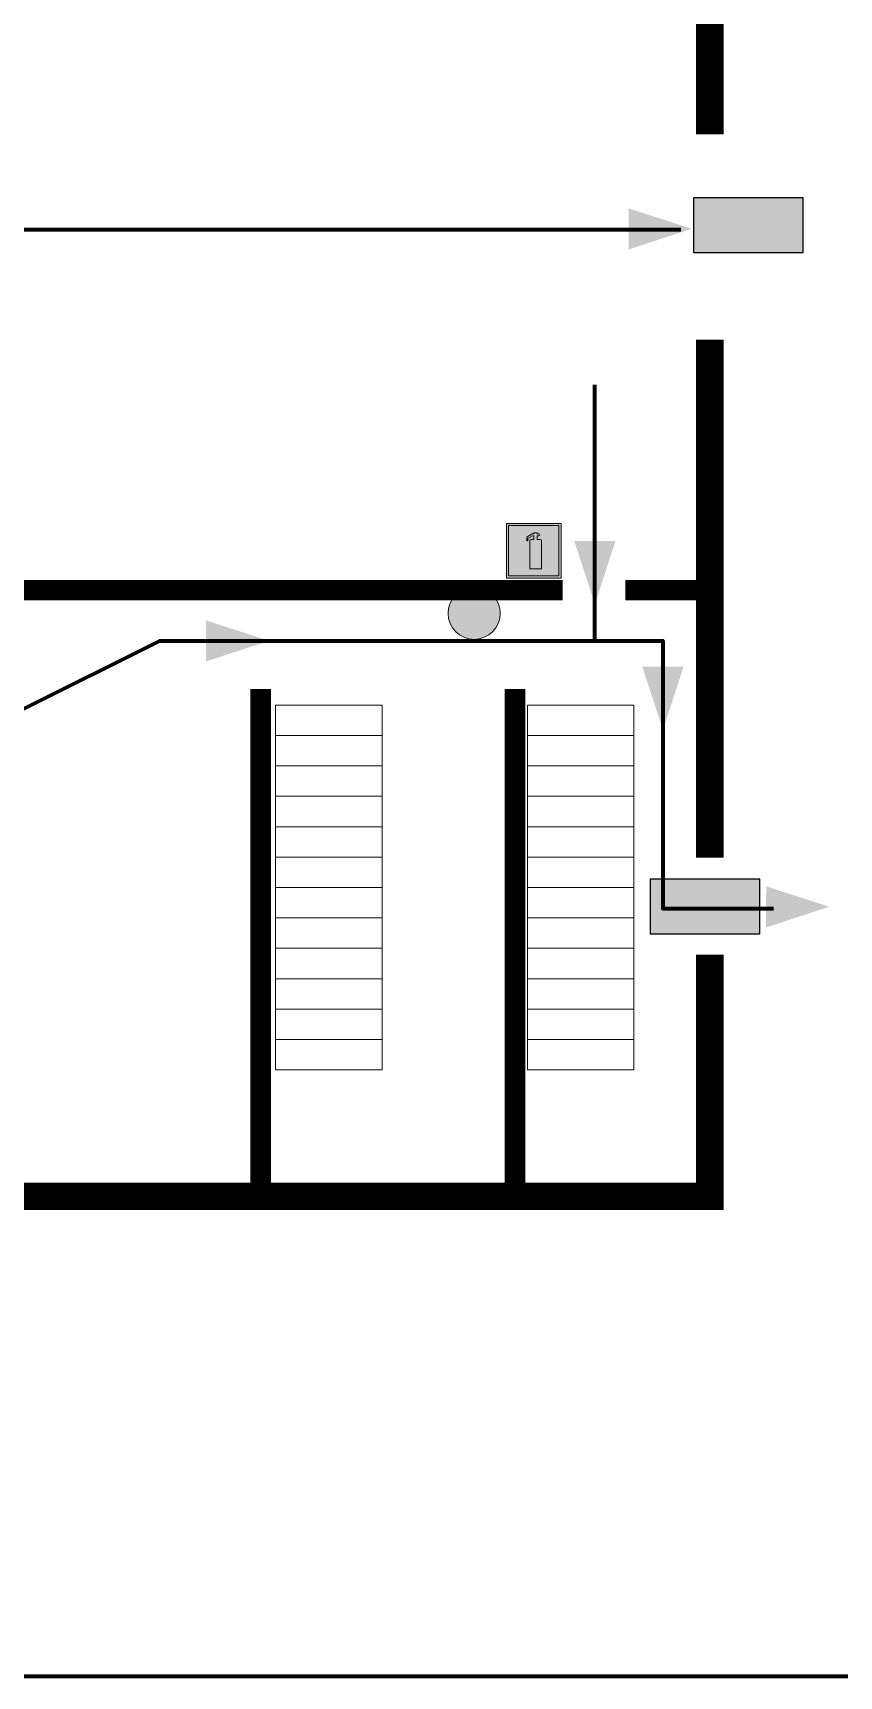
# Model space of a CAD drawing. Header units: millimetres. Extents: x 13114 to 67229, y 22859 to 38520.
# Drawn here: x 17579.2 to 17696.9, y 24278.3 to 24518.5 of the extents above; entities that cross this region are included whole.
import ezdxf

# ---------------------------------------------------------------- set-up
doc = ezdxf.new("R2010")
doc.units = ezdxf.units.MM
doc.layers.add('План_Штампы', color=7, linetype='Continuous')

# ---------------------------------------------------------------- blocks, each defined once
blk = doc.blocks.new('A$C7B4425F7')
at = {"true_color": 0xffffff}
blk.add_hatch(color=7, dxfattribs=at).paths.add_polyline_path([(0, 0), (-16, 0), (-16, -8), (0, -8)])
h = blk.add_hatch(color=126)
h.paths.add_polyline_path([(-0.2, -0.2), (-15.8, -0.2), (-15.8, -7.8), (-0.2, -7.8)])
h.paths.add_polyline_path([(-11.76, -2.03), (-11.76, -3.66), (-11.17, -3.66, -0.568275), (-11.17, -6.18), (-12.58, -6.18), (-12.58, -2.03)], flags=16)
h.paths.add_polyline_path([(-13.33, -4.12, -0.495768), (-13.59, -6.18), (-15.03, -6.18), (-15.03, -2.03), (-13.59, -2.03, -0.487973)], flags=16)
h.paths.add_polyline_path([(-10.25, -2.03), (-9.48, -2.03), (-9.48, -6.18), (-10.25, -6.18)], flags=16)
h.paths.add_polyline_path([(-13.84, -3.69), (-14.24, -3.69), (-14.24, -3.03), (-13.9, -3.03, -0.692621)], flags=0)
h.paths.add_polyline_path([(-9.15, -2.03), (-8.4, -2.03), (-8.04, -3.07), (-7.68, -2.03), (-6.93, -2.03), (-7.64, -4.1), (-6.93, -6.18), (-7.68, -6.18), (-8.04, -5.14), (-8.4, -6.18), (-9.15, -6.18), (-8.44, -4.1)], flags=16)
h.paths.add_polyline_path([(-11.76, -4.46), (-11.42, -4.46, -0.692621), (-11.36, -5.12), (-11.76, -5.12)], flags=0)
h.paths.add_polyline_path([(-13.9, -5.2), (-14.24, -5.2), (-14.24, -4.55), (-13.84, -4.55, -0.708038)], flags=0)
edge = h.paths.add_edge_path(flags=16)
edge.add_ellipse((-5.51, -4.08), major_axis=(0, 2.05), ratio=0.586184, start_angle=0, end_angle=360)
edge = h.paths.add_edge_path(flags=0)
edge.add_ellipse((-5.51, -4.08), major_axis=(0, 1.14), ratio=0.454828, start_angle=0, end_angle=360)
h.paths.add_polyline_path([(-4.13, -4.96, 0.377264), (-3.48, -4.52, 0.0555), (-3.16, -2.03), (-1.66, -2.03), (-1.66, -4.96), (-0.96, -4.96), (-0.96, -7.01), (-1.75, -7.01), (-1.75, -6.18), (-3.3, -6.18), (-3.3, -7.02), (-4.13, -7.02)], flags=16)
h.paths.add_polyline_path([(-2.73, -2.91), (-2.28, -2.91), (-2.28, -4.96), (-3.05, -4.96, 0.079136)], flags=0)
at = {"color": 126}
blk.add_lwpolyline([(-16, -8), (0, -8), (0, 0), (-16, 0)], close=True, dxfattribs=at)
blk = doc.blocks.new('A$C7B8C2D5B')
at = {"lineweight": 0}
h = blk.add_hatch(color=5, dxfattribs=at)
h.dxf.hatch_style = 1
h.paths.add_polyline_path([(1.4, -3.02, 1), (-2.11, -3.02, 1)])
at = {"color": 5, "lineweight": 0}
blk.add_circle((-0.36, -3.02), 1.75, dxfattribs=at)
blk = doc.blocks.new('A$C3AD82952')
at = {"true_color": 0xf5f5ff}
h = blk.add_hatch(color=7, dxfattribs=at)
h.dxf.hatch_style = 1
h.paths.add_polyline_path([(8.21, 8.73, 0.414214), (7.89, 9.05), (7.22, 9.05), (7.22, 9.92), (7.59, 9.92, 1), (7.57, 10.36), (7.22, 10.36), (7.22, 10.6), (6.43, 10.6), (6.43, 10.36), (6.01, 10.36), (4.74, 9.59), (4.74, 8.69), (4.98, 8.73), (4.98, 9.26), (6.12, 9.91), (6.43, 9.91), (6.43, 9.05), (5.76, 9.05, 0.414214), (5.44, 8.73), (5.44, 2.2), (8.21, 2.2)], flags=0)
h.paths.add_polyline_path([(12.8, 12.8), (0, 12.8), (0, 0), (12.8, 0)])
h.paths.add_polyline_path([(0.51, 12.29), (12.29, 12.29), (12.29, 0.51), (0.51, 0.51)], flags=16)
h.paths.add_polyline_path([(4.74, 9.59), (6.01, 10.36), (6.43, 10.36), (6.43, 10.6), (7.22, 10.6), (7.22, 10.36), (7.59, 10.36, -0.94586), (7.59, 9.92), (7.22, 9.92), (7.22, 9.05), (7.89, 9.05, -0.414214), (8.21, 8.73), (8.21, 2.2), (5.44, 2.2), (5.44, 8.73, -0.414214), (5.76, 9.05), (6.43, 9.05), (6.43, 9.91), (6.12, 9.91), (4.98, 9.26), (4.98, 8.73), (4.74, 8.69)], flags=0)
h = blk.add_hatch(color=242)
h.dxf.hatch_style = 1
h.paths.add_polyline_path([(12.29, 12.29), (0.51, 12.29), (0.51, 0.51), (12.29, 0.51)])
h.paths.add_polyline_path([(4.74, 8.69), (4.74, 9.59), (6.01, 10.36), (6.43, 10.36), (6.43, 10.6), (7.22, 10.6), (7.22, 10.36), (7.59, 10.36, -0.94586), (7.59, 9.92), (7.22, 9.92), (7.22, 9.05), (7.89, 9.05, -0.414214), (8.21, 8.73), (8.21, 2.2), (5.44, 2.2), (5.44, 8.73, -0.414214), (5.76, 9.05), (6.43, 9.05), (6.43, 9.91), (6.12, 9.91), (4.98, 9.26), (4.98, 8.73)], flags=16)
h = blk.add_hatch(color=7, dxfattribs=at)
h.dxf.hatch_style = 1
h.paths.add_polyline_path([(8.21, 8.73, 0.414214), (7.89, 9.05), (7.22, 9.05), (7.22, 9.92), (7.59, 9.92, 1), (7.57, 10.36), (7.22, 10.36), (7.22, 10.6), (6.43, 10.6), (6.43, 10.36), (6.01, 10.36), (4.74, 9.59), (4.74, 8.69), (4.98, 8.73), (4.98, 9.26), (6.12, 9.91), (6.43, 9.91), (6.43, 9.05), (5.76, 9.05, 0.414214), (5.44, 8.73), (5.44, 2.2), (8.21, 2.2)])
at = {"color": 242, "lineweight": 5}
for p, q in [((0, 0), (0, 12.8)), ((0, 12.8), (12.8, 12.8)), ((12.8, 0), (12.8, 12.8)), ((6.01, 10.36), (4.74, 9.59)), ((4.74, 9.59), (4.74, 8.69)), ((4.74, 8.69), (4.98, 8.73)), ((4.98, 9.26), (6.12, 9.91)), ((4.98, 8.73), (4.98, 9.26)), ((5.44, 2.2), (5.44, 8.73)), ((5.76, 9.05), (6.43, 9.05)), ((6.01, 10.36), (6.43, 10.36)), ((6.12, 9.91), (6.43, 9.91)), ((7.22, 10.6), (6.43, 10.6)), ((6.43, 10.6), (6.43, 10.36)), ((6.43, 9.91), (6.43, 9.05)), ((7.22, 10.36), (7.22, 10.6)), ((7.59, 10.36), (7.22, 10.36)), ((7.22, 9.05), (7.22, 9.92)), ((7.59, 9.92), (7.22, 9.92)), ((7.89, 9.05), (7.22, 9.05)), ((8.21, 2.2), (8.21, 8.73)), ((0, 0), (12.8, 0)), ((5.44, 2.2), (8.21, 2.2))]:
    blk.add_line(p, q, dxfattribs=at)
blk.add_lwpolyline([(0.51, 12.29), (12.29, 12.29), (12.29, 0.51), (0.51, 0.51)], close=True, dxfattribs=at)
for centre, radius, start, end in [((5.76, 8.73), 0.32, 90, 180), ((7.58, 10.14), 0.223, 273.1875, 86.8125), ((7.89, 8.73), 0.32, 0, 90)]:
    blk.add_arc(centre, radius, start, end, dxfattribs=at)

msp = doc.modelspace()

# ---------------------------------------------------------------- linework, layer by layer
at = {"color": 6, "lineweight": 100}
msp.add_lwpolyline([(17266.97, 24278.3), (17866.97, 24278.3), (17866.97, 24673.3), (17266.97, 24673.3)], close=True, dxfattribs=at)
at = {"lineweight": 100}
for points, const_width in [([(17678.05, 24503.66), (17678.05, 24559.1), (17657.16, 24559.1)], 4), ([(17678.05, 24397.96), (17678.05, 24473.65)], 4), ([(17324.81, 24437.05), (17656.54, 24437.05)], 3), ([(17678.05, 24437.05), (17665.72, 24437.05)], 3), ([(17612.42, 24348.44), (17612.42, 24422.61)], 3), ([(17649.58, 24422.61), (17649.58, 24348.44)], 3), ([(17342.68, 24348.44), (17678.05, 24348.44), (17678.05, 24383.76)], 4)]:
    msp.add_lwpolyline(points, dxfattribs=dict(at, const_width=const_width))
at = {"color": 126, "lineweight": 100, "true_color": 0x008754}
for points in [[(17336.6, 24420.65), (17319.77, 24420.65), (17319.77, 24489.75), (17673.82, 24489.75)], [(17661.26, 24429.63), (17661.26, 24467.07)], [(17489.11, 24409.98), (17558.29, 24409.98), (17597.69, 24429.63), (17671.18, 24429.63), (17671.18, 24390.52), (17687.34, 24390.52)]]:
    msp.add_lwpolyline(points, dxfattribs=at)
at = {"lineweight": 0}
for points in [[(17614.62, 24415.8), (17630.18, 24415.8), (17630.18, 24420.24), (17614.62, 24420.24)], [(17651.39, 24415.8), (17666.95, 24415.8), (17666.95, 24420.24), (17651.39, 24420.24)], [(17614.62, 24411.36), (17630.18, 24411.36), (17630.18, 24415.8), (17614.62, 24415.8)], [(17651.39, 24411.36), (17666.95, 24411.36), (17666.95, 24415.8), (17651.39, 24415.8)], [(17614.62, 24406.91), (17630.18, 24406.91), (17630.18, 24411.36), (17614.62, 24411.36)], [(17651.39, 24406.91), (17666.95, 24406.91), (17666.95, 24411.36), (17651.39, 24411.36)], [(17614.62, 24402.47), (17630.18, 24402.47), (17630.18, 24406.91), (17614.62, 24406.91)], [(17651.39, 24402.47), (17666.95, 24402.47), (17666.95, 24406.91), (17651.39, 24406.91)], [(17614.62, 24398.03), (17630.18, 24398.03), (17630.18, 24402.47), (17614.62, 24402.47)], [(17651.39, 24398.03), (17666.95, 24398.03), (17666.95, 24402.47), (17651.39, 24402.47)], [(17614.62, 24393.58), (17630.18, 24393.58), (17630.18, 24398.03), (17614.62, 24398.03)], [(17651.39, 24393.58), (17666.95, 24393.58), (17666.95, 24398.03), (17651.39, 24398.03)], [(17614.62, 24389.14), (17630.18, 24389.14), (17630.18, 24393.58), (17614.62, 24393.58)], [(17651.39, 24389.14), (17666.95, 24389.14), (17666.95, 24393.58), (17651.39, 24393.58)], [(17614.62, 24384.7), (17630.18, 24384.7), (17630.18, 24389.14), (17614.62, 24389.14)], [(17651.39, 24384.7), (17666.95, 24384.7), (17666.95, 24389.14), (17651.39, 24389.14)], [(17614.62, 24380.25), (17630.18, 24380.25), (17630.18, 24384.7), (17614.62, 24384.7)], [(17651.39, 24380.25), (17666.95, 24380.25), (17666.95, 24384.7), (17651.39, 24384.7)], [(17614.62, 24375.81), (17630.18, 24375.81), (17630.18, 24380.25), (17614.62, 24380.25)], [(17651.39, 24375.81), (17666.95, 24375.81), (17666.95, 24380.25), (17651.39, 24380.25)], [(17614.62, 24371.37), (17630.18, 24371.37), (17630.18, 24375.81), (17614.62, 24375.81)], [(17651.39, 24371.37), (17666.95, 24371.37), (17666.95, 24375.81), (17651.39, 24375.81)], [(17614.62, 24366.92), (17630.18, 24366.92), (17630.18, 24371.37), (17614.62, 24371.37)], [(17651.39, 24366.92), (17666.95, 24366.92), (17666.95, 24371.37), (17651.39, 24371.37)]]:
    msp.add_lwpolyline(points, close=True, dxfattribs=at)
at = {"layer": 'План_Штампы', "color": 126, "true_color": 0x008754}
for points in [[(17666.17, 24486.84), (17666.19, 24492.85), (17675.41, 24489.87)], [(17658.24, 24444.23), (17664.25, 24444.21), (17661.27, 24434.99)], [(17604.44, 24426.61), (17604.46, 24432.62), (17613.68, 24429.64)], [(17668.18, 24425.85), (17674.19, 24425.84), (17671.21, 24416.62)], [(17686.27, 24387.74), (17686.28, 24393.74), (17695.5, 24390.77)]]:
    msp.add_solid(points, dxfattribs=at)

# ---------------------------------------------------------------- block references
for name, p, xscale, yscale, zscale in [('A$C3AD82952', (17648.33, 24438.8), 0.625, 0.625, 0.625), ('A$C7B8C2D5B', (17644.4, 24440.24), 2.177419353276491, 2.177419353276491, 2.177419353276491)]:
    msp.add_blockref(name, p, dxfattribs=dict(xscale=xscale, yscale=yscale, zscale=zscale))
at = {"layer": 'План_Штампы'}
for p in [(17691.66, 24494.4), (17685.34, 24394.82)]:
    msp.add_blockref('A$C7B4425F7', p, dxfattribs=at)

doc.saveas('drawing.dxf')
